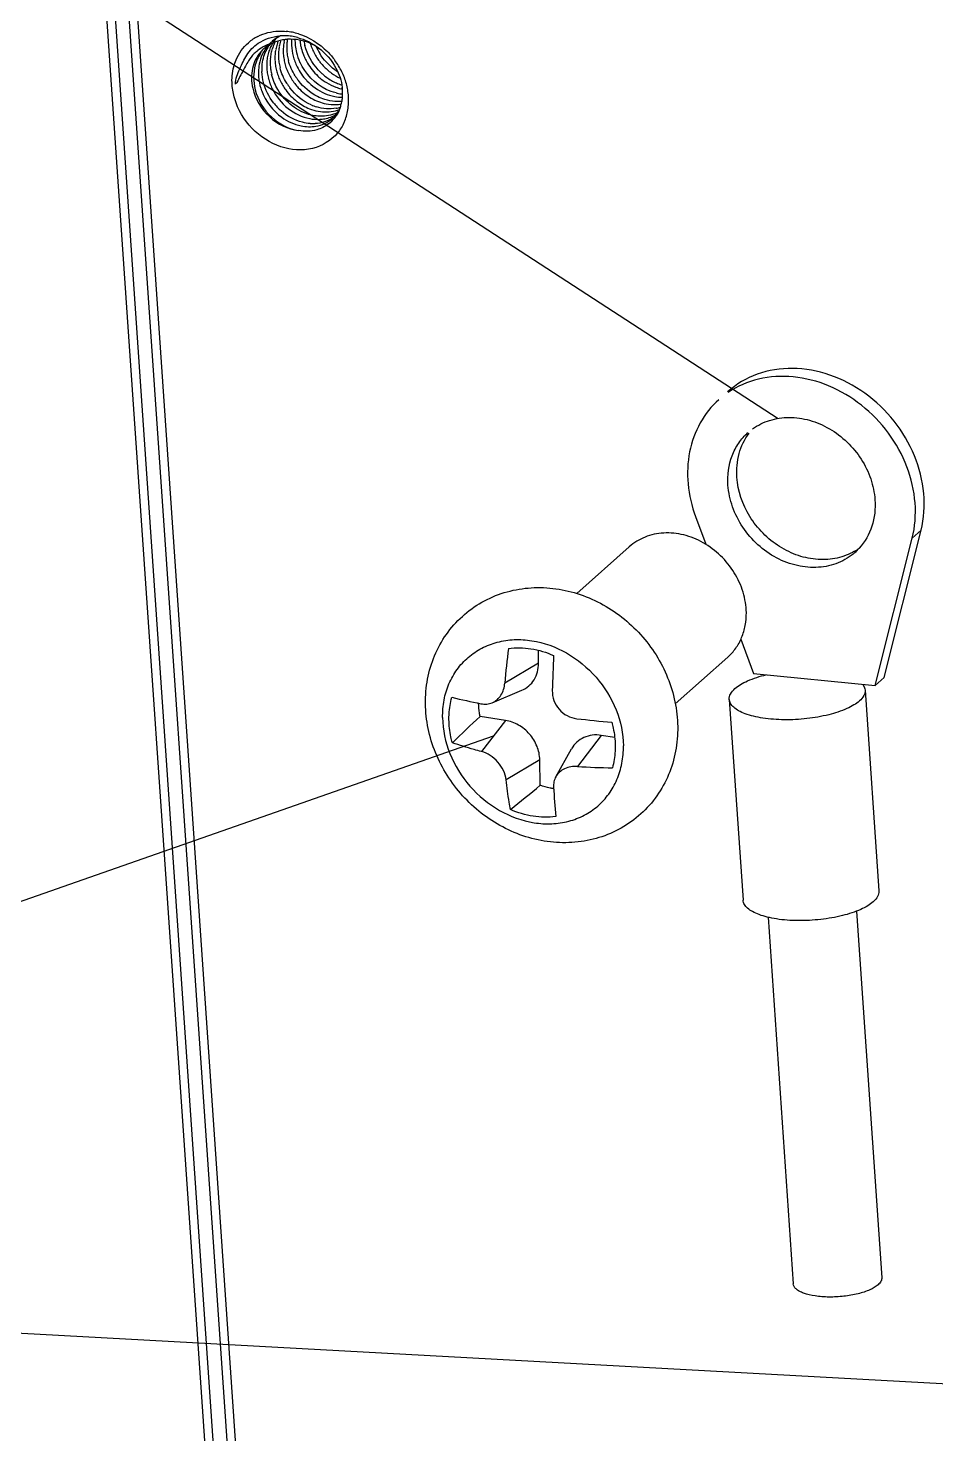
# Model space of a CAD drawing. Extents: x -425 to 6552, y -3049 to 3105.
# Drawn here: x -20 to -6.88, y -1717.34 to -1697.02 of the extents above; entities that cross this region are included whole.
import ezdxf

# ---------------------------------------------------------------- set-up
doc = ezdxf.new("R2010")
doc.units = 0
doc.layers.get('0').update_dxf_attribs({"linetype": 'CONTINUOUS'})
doc.layers.add('DIM', color=1, linetype='CONTINUOUS')

msp = doc.modelspace()

# ---------------------------------------------------------------- linework, layer by layer
at = {"color": 7, "linetype": 'CONTINUOUS'}
for p, q in [((-19.253, -1691.23), (-17.067, -1723.039)), ((-19.125, -1691.291), (-16.95, -1722.936)), ((-18.898, -1691.688), (-16.76, -1722.799)), ((-18.77, -1691.749), (-16.641, -1722.734)), ((-10.356, -1704.085), (-10.208, -1704.484)), ((-7.76, -1706.526), (-7.225, -1704.395)), ((-7.632, -1706.412), (-7.097, -1704.281)), ((-7.097, -1704.281), (-7.225, -1704.395)), ((-12.07, -1705.196), (-11.313, -1704.521)), ((-12.625, -1706.204), (-12.627, -1706.017)), ((-9.701, -1705.858), (-9.519, -1706.352)), ((-12.625, -1706.204), (-13.112, -1706.491)), ((-10.648, -1706.792), (-9.891, -1706.117)), ((-9.519, -1706.352), (-7.76, -1706.526)), ((-7.632, -1706.412), (-7.76, -1706.526)), ((-13.294, -1706.774), (-12.867, -1706.594)), ((-7.906, -1706.592), (-7.707, -1709.495)), ((-9.868, -1706.727), (-9.669, -1709.629)), ((-13.103, -1707.029), (-13.468, -1706.972)), ((-13.103, -1707.029), (-13.448, -1707.48)), ((-11.717, -1707.246), (-12.062, -1707.696)), ((-11.524, -1707.276), (-11.717, -1707.246)), ((-12.374, -1707.844), (-12.146, -1707.44)), ((-12.607, -1707.599), (-13.093, -1707.887)), ((-12.602, -1707.968), (-12.607, -1707.599)), ((-9.309, -1709.875), (-8.945, -1715.172)), ((-8.029, -1709.787), (-7.665, -1715.084))]:
    msp.add_line(p, q, dxfattribs=at)
for centre, radius, start, end in [((-16.355, -1697.933), 0.866, 78.4271, 84.3042), ((-16.365, -1697.982), 0.916, 72.7198, 78.4309), ((-16.381, -1697.736), 0.663, 116.928, 130.9618), ((-16.278, -1697.868), 0.657, 116.733, 127.9619), ((-16.284, -1697.855), 0.643, 105.4918, 116.7946), ((-16.252, -1697.709), 0.515, 113.2574, 128.3947), ((-16.045, -1697.6), 0.573, 146.8785, 154.2516), ((-16.114, -1697.632), 0.55, 131.7046, 140.378), ((-16.056, -1697.593), 0.56, 143.5513, 146.8592), ((-15.96, -1697.546), 0.59, 154.2582, 161.5532), ((-15.974, -1697.539), 0.574, 148.5041, 154.2462), ((-16.113, -1697.633), 0.551, 127.8539, 131.7009), ((-15.907, -1697.502), 0.592, 154.8644, 162.0645), ((-15.988, -1697.531), 0.558, 140.2764, 148.5087), ((-16.113, -1697.634), 0.552, 125.3567, 127.8538), ((-15.919, -1697.496), 0.58, 152.1455, 154.8454), ((-16.111, -1697.637), 0.555, 115.4281, 125.3372), ((-15.809, -1697.449), 0.623, 162.0935, 169.0448), ((-15.996, -1697.524), 0.548, 135.2561, 140.2459), ((-15.836, -1697.441), 0.595, 157.0382, 162.0576), ((-15.721, -1697.412), 0.661, 169.2051, 175.7891), ((-15.758, -1697.404), 0.624, 162.3356, 169.2123), ((-16.304, -1697.853), 0.719, 87.9773, 94.7646), ((-16.21, -1697.812), 0.627, 93.6019, 100.2101), ((-15.633, -1697.352), 0.68, 175.7686, 178.3869), ((-15.652, -1697.35), 0.661, 169.2051, 175.7891), ((-15.678, -1697.345), 0.635, 165.9037, 169.1842), ((-16.306, -1697.899), 0.765, 81.496, 87.9838), ((-15.577, -1697.307), 0.686, 175.8097, 182.2277), ((-15.6, -1697.305), 0.662, 169.6518, 175.8144), ((-15.504, -1697.245), 0.689, 178.3904, 182.2202), ((-15.515, -1697.245), 0.679, 174.9645, 178.3907), ((-16.31, -1697.931), 0.798, 75.1968, 81.5024), ((-15.453, -1697.2), 0.69, 179.0479, 182.219), ((-15.426, -1697.199), 0.717, 182.2302, 186.1877), ((-15.393, -1697.195), 0.75, 186.2098, 193.8709), ((-15.348, -1697.137), 0.726, 184.9771, 186.1766), ((-15.333, -1697.135), 0.741, 186.1853, 190.0476), ((-15.316, -1697.132), 0.759, 190.0452, 193.8505), ((-15.257, -1697.085), 0.767, 189.6598, 194.3458), ((-15.167, -1697.018), 0.789, 196.9202, 200.1865), ((-15.15, -1697.011), 0.807, 200.2062, 205.9855), ((-15.082, -1696.958), 0.826, 203.6325, 211.5325), ((-16.319, -1697.815), 0.59, 127.9724, 134.3204), ((-16.168, -1697.704), 0.568, 145.6487, 153.2913), ((-16.259, -1697.7), 0.504, 131.6557, 138.7056), ((-16.257, -1697.703), 0.508, 130.1529, 131.6613), ((-16.256, -1697.704), 0.509, 128.4362, 130.1528), ((-15.892, -1697.563), 0.66, 168.666, 175.4963), ((-15.93, -1697.555), 0.621, 161.5843, 168.6734), ((-15.816, -1697.52), 0.685, 175.693, 182.2277), ((-15.841, -1697.518), 0.661, 169.0376, 175.7008), ((-15.878, -1697.511), 0.623, 162.0935, 169.0448), ((-15.744, -1697.458), 0.689, 178.3834, 182.2201), ((-15.753, -1697.458), 0.68, 175.68, 178.3819), ((-15.713, -1697.457), 0.72, 182.2547, 188.2593), ((-15.772, -1697.457), 0.661, 169.0376, 175.7008), ((-15.696, -1697.413), 0.686, 175.7815, 182.2276), ((-15.662, -1697.412), 0.72, 182.2573, 188.4862), ((-15.624, -1697.352), 0.689, 178.3886, 182.2202), ((-15.593, -1697.35), 0.72, 182.2573, 188.4862), ((-15.549, -1697.344), 0.764, 188.4744, 194.4348), ((-15.542, -1697.305), 0.721, 182.2591, 188.5969), ((-15.498, -1697.299), 0.765, 188.5842, 194.6207), ((-15.407, -1697.231), 0.788, 194.609, 200.5254), ((-15.348, -1697.183), 0.797, 193.9136, 204.9361), ((-15.287, -1697.124), 0.789, 193.8811, 201.2843), ((-15.267, -1697.117), 0.81, 201.2591, 204.8954), ((-15.256, -1697.112), 0.821, 204.9165, 210.6386), ((-15.126, -1696.999), 0.834, 205.9937, 217.2848), ((-15.125, -1696.999), 0.835, 217.2893, 228.4569), ((-16.425, -1698.121), 1.066, 25.9431, 36.2278), ((-16.004, -1697.671), 0.667, 169.31, 178.4261), ((-15.983, -1697.672), 0.689, 178.3917, 182.2202), ((-15.952, -1697.67), 0.72, 182.257, 188.4646), ((-15.937, -1697.627), 0.685, 175.4879, 182.2278), ((-15.873, -1697.565), 0.679, 175.4747, 178.3705), ((-15.864, -1697.565), 0.688, 178.3715, 182.2198), ((-15.832, -1697.563), 0.72, 182.2576, 188.5059), ((-15.788, -1697.557), 0.764, 188.494, 194.4784), ((-15.782, -1697.518), 0.72, 182.2547, 188.2593), ((-15.74, -1697.512), 0.762, 188.2485, 194.001), ((-15.671, -1697.451), 0.762, 188.2485, 194.001), ((-15.648, -1697.445), 0.786, 193.9908, 199.6473), ((-15.63, -1697.439), 0.805, 199.6595, 205.2452), ((-15.619, -1697.405), 0.764, 188.4744, 194.4348), ((-15.528, -1697.338), 0.787, 194.4238, 200.2865), ((-15.508, -1697.331), 0.807, 200.3019, 206.0789), ((-15.488, -1697.321), 0.83, 206.072, 211.7268), ((-15.388, -1697.224), 0.808, 200.5411, 206.345), ((-15.362, -1697.21), 0.838, 206.3878, 223.2091), ((-15.197, -1697.063), 0.831, 222.8791, 228.4711), ((-15.214, -1697.083), 0.805, 228.4619, 234.2277), ((-15.145, -1697.021), 0.805, 228.4619, 234.2277), ((-15.167, -1697.053), 0.766, 234.2036, 245.0418), ((-15.108, -1696.994), 0.782, 233.8969, 237.6352), ((-16.372, -1698.095), 1.007, 15.3691, 25.95), ((-15.896, -1697.661), 0.777, 188.5024, 200.2773), ((-15.766, -1697.551), 0.787, 194.4673, 200.3598), ((-15.747, -1697.544), 0.808, 200.3755, 206.192), ((-15.607, -1697.428), 0.83, 205.2573, 216.1716), ((-15.553, -1697.38), 0.835, 211.7196, 217.3445), ((-15.482, -1697.317), 0.837, 211.7352, 222.9336), ((-15.433, -1697.273), 0.835, 211.9922, 217.6243), ((-15.268, -1697.131), 0.801, 227.1272, 238.2225), ((-15.231, -1697.106), 0.777, 234.2396, 240.2166), ((-15.245, -1697.132), 0.747, 240.2079, 246.3686), ((-15.322, -1697.242), 0.677, 250.1615, 256.4468), ((-15.264, -1697.174), 0.701, 246.3594, 252.803), ((-15.33, -1697.272), 0.645, 256.4868, 258.4642), ((-16.153, -1697.969), 0.699, 2.7419, 7.1741), ((-16.324, -1698.081), 0.957, 9.8257, 15.3218), ((-15.792, -1697.594), 0.834, 217.545, 228.7548), ((-15.401, -1697.344), 0.635, 256.4639, 262.9523), ((-15.404, -1697.367), 0.611, 262.9792, 265.1898), ((-16.047, -1697.976), 0.592, 343.7652, 350.3826), ((-16.088, -1697.969), 0.634, 350.3771, 356.6623), ((-16.121, -1697.967), 0.666, 356.6564, 2.7352), ((-16.269, -1698.072), 0.901, 3.969, 9.8364), ((-16.182, -1698.07), 0.814, 350.3969, 357.1733), ((-16.22, -1698.068), 0.852, 357.1665, 3.9475), ((-15.621, -1697.491), 0.704, 246.0858, 252.3393), ((-15.963, -1698.013), 0.499, 307.4871, 322.2263), ((-15.909, -1697.982), 0.463, 311.695, 315.5877), ((-15.914, -1697.978), 0.469, 315.6558, 328.5728), ((-15.748, -1697.814), 0.482, 291.5327, 297.3538), ((-15.684, -1697.739), 0.497, 284.67, 291.5499), ((-15.574, -1697.588), 0.542, 272.7645, 280.1727), ((-15.639, -1697.677), 0.514, 280.1768, 287.8152), ((-16.017, -1697.985), 0.561, 338.757, 343.7323), ((-16.09, -1698.091), 0.72, 335.9757, 343.3668), ((-16.131, -1698.079), 0.762, 343.3955, 350.403), ((-15.884, -1697.828), 0.577, 265.987, 273.117), ((-15.813, -1697.803), 0.54, 273.142, 280.5673), ((-8.483, -1703.859), 0.84, 300.1194, 300.6396), ((-8.481, -1703.863), 0.836, 300.6376, 305.7995), ((-8.605, -1703.982), 0.83, 311.7214, 317.6875), ((-4.336, -1707.162), 8.801, 172.3428, 175.624), ((8.613, -1707.13), 21.045, 177.1717, 178.5516), ((-11.068, -1694.935), 12.092, 256.5659, 258.608), ((16.335, -1738.736), 43.557, 133.1763, 133.9032), ((-9.765, -1687.106), 20.032, 263.3899, 264.8425), ((-11.499, -1698.945), 8.769, 266.3187, 269.619), ((-40.974, -1673.862), 44.364, 309.0429, 309.7562), ((0.359, -1707.279), 12.786, 183.2026, 185.1185)]:
    msp.add_arc(centre, radius, start, end, dxfattribs=at)
for points, knots in [([(-16.681, -1697.144), (-16.588, -1697.097), (-16.446, -1697.063), (-16.305, -1697.068), (-16.269, -1697.071)], [0, 0, 0, 0, 0.741044, 1, 1, 1, 1]), ([(-17.028, -1697.582), (-17.019, -1697.548), (-16.976, -1697.418), (-16.893, -1697.302), (-16.816, -1697.235)], [0, 0, 0, 0, 0.25677, 1, 1, 1, 1]), ([(-15.805, -1697.308), (-15.838, -1697.287), (-15.974, -1697.212), (-16.134, -1697.179), (-16.249, -1697.186)], [0, 0, 0, 0, 0.258441, 1, 1, 1, 1]), ([(-16.093, -1697.108), (-15.937, -1697.156), (-15.741, -1697.279), (-15.598, -1697.446), (-15.565, -1697.491)], [0, 0, 0, 0, 0.744777, 1, 1, 1, 1]), ([(-17.004, -1697.834), (-17.005, -1697.757), (-16.942, -1697.613), (-16.879, -1697.479), (-16.841, -1697.416)], [0, 0, 0, 0, 0.510667, 1, 1, 1, 1]), ([(-16.813, -1697.495), (-16.846, -1697.548), (-16.904, -1697.661), (-16.965, -1697.772), (-16.992, -1697.831)], [0, 0, 0, 0, 0.488541, 1, 1, 1, 1]), ([(-16.638, -1697.368), (-16.697, -1697.434), (-16.781, -1697.608), (-16.775, -1697.799), (-16.754, -1697.892)], [0, 0, 0, 0, 0.482887, 1, 1, 1, 1]), ([(-16.676, -1697.449), (-16.693, -1697.483), (-16.75, -1697.631), (-16.747, -1697.799), (-16.718, -1697.914)], [0, 0, 0, 0, 0.243091, 1, 1, 1, 1]), ([(-16.754, -1697.892), (-16.72, -1698.047), (-16.549, -1698.336), (-16.246, -1698.487), (-16.092, -1698.505)], [0, 0, 0, 0, 0.505352, 1, 1, 1, 1]), ([(-16.472, -1697.901), (-16.418, -1698.01), (-16.265, -1698.202), (-16.042, -1698.311), (-15.928, -1698.332)], [0, 0, 0, 0, 0.512929, 1, 1, 1, 1]), ([(-15.711, -1698.056), (-15.748, -1698.045), (-15.895, -1697.985), (-16.021, -1697.878), (-16.094, -1697.783)], [0, 0, 0, 0, 0.243036, 1, 1, 1, 1]), ([(-15.529, -1698.54), (-15.619, -1698.649), (-15.891, -1698.814), (-16.372, -1698.773), (-16.79, -1698.499), (-16.967, -1698.203), (-17.014, -1698.044)], [0, 0, 0, 0, 0.226884, 0.470829, 0.734486, 1, 1, 1, 1]), ([(-16.718, -1697.914), (-16.68, -1698.063), (-16.519, -1698.334), (-16.236, -1698.483), (-16.092, -1698.505)], [0, 0, 0, 0, 0.51191, 1, 1, 1, 1]), ([(-15.925, -1698.403), (-15.961, -1698.401), (-16.113, -1698.376), (-16.255, -1698.298), (-16.342, -1698.221)], [0, 0, 0, 0, 0.240131, 1, 1, 1, 1]), ([(-15.813, -1698.296), (-15.845, -1698.294), (-15.978, -1698.272), (-16.102, -1698.209), (-16.183, -1698.147)], [0, 0, 0, 0, 0.240857, 1, 1, 1, 1]), ([(-7.097, -1704.281), (-7.054, -1704.109), (-7.03, -1703.737), (-7.17, -1703.188), (-7.467, -1702.686), (-7.891, -1702.281), (-8.4, -1702.014), (-8.944, -1701.913), (-9.468, -1701.994), (-9.768, -1702.17), (-9.892, -1702.281)], [0, 0, 0, 0, 0.121383, 0.249295, 0.381678, 0.514886, 0.644992, 0.769142, 0.886736, 1, 1, 1, 1]), ([(-7.225, -1704.395), (-7.184, -1704.23), (-7.158, -1703.876), (-7.281, -1703.35), (-7.551, -1702.862), (-7.941, -1702.458), (-8.416, -1702.174), (-8.933, -1702.039), (-9.445, -1702.067), (-9.753, -1702.2), (-9.885, -1702.29)], [0, 0, 0, 0, 0.120704, 0.24767, 0.379147, 0.511902, 0.642303, 0.767457, 0.88625, 1, 1, 1, 1]), ([(-10.02, -1702.395), (-10.127, -1702.49), (-10.313, -1702.723), (-10.465, -1703.15), (-10.485, -1703.621), (-10.412, -1703.933), (-10.356, -1704.085)], [0, 0, 0, 0, 0.236135, 0.47925, 0.733702, 1, 1, 1, 1]), ([(-9.531, -1702.815), (-9.457, -1702.762), (-9.286, -1702.678), (-8.999, -1702.637), (-8.701, -1702.68), (-8.316, -1702.846), (-7.999, -1703.152), (-7.814, -1703.532), (-7.771, -1703.738), (-7.764, -1703.84)], [0, 0, 0, 0, 0.1131, 0.230211, 0.352863, 0.48083, 0.743083, 0.873695, 1, 1, 1, 1]), ([(-9.887, -1703.63), (-9.896, -1703.487), (-9.869, -1703.268), (-9.739, -1703.018), (-9.648, -1702.914), (-9.598, -1702.869)], [0, 0, 0, 0, 0.51202, 0.757997, 1, 1, 1, 1]), ([(-9.758, -1703.516), (-9.766, -1703.401), (-9.747, -1703.174), (-9.648, -1702.966), (-9.583, -1702.879)], [0, 0, 0, 0, 0.512414, 1, 1, 1, 1]), ([(-8.061, -1704.586), (-8.138, -1704.631), (-8.31, -1704.697), (-8.59, -1704.716), (-8.877, -1704.658), (-9.241, -1704.482), (-9.608, -1704.112), (-9.745, -1703.714), (-9.758, -1703.516)], [0, 0, 0, 0, 0.11372, 0.231844, 0.355387, 0.48382, 0.745827, 1, 1, 1, 1]), ([(-8.053, -1704.602), (-8.123, -1704.665), (-8.29, -1704.768), (-8.582, -1704.833), (-8.892, -1704.806), (-9.194, -1704.692), (-9.465, -1704.5), (-9.684, -1704.246), (-9.833, -1703.951), (-9.879, -1703.736), (-9.887, -1703.63)], [0, 0, 0, 0, 0.112683, 0.228812, 0.350493, 0.477888, 0.609387, 0.742235, 0.873319, 1, 1, 1, 1]), ([(-7.764, -1703.84), (-7.755, -1703.969), (-7.781, -1704.225), (-7.909, -1704.451), (-7.991, -1704.541)], [0, 0, 0, 0, 0.513263, 1, 1, 1, 1]), ([(-9.622, -1705.472), (-9.624, -1705.373), (-9.657, -1705.169), (-9.786, -1704.886), (-9.985, -1704.641), (-10.236, -1704.452), (-10.519, -1704.337), (-10.812, -1704.307), (-11.088, -1704.365), (-11.246, -1704.462), (-11.313, -1704.521)], [0, 0, 0, 0, 0.125711, 0.256287, 0.389119, 0.520957, 0.648829, 0.770915, 0.887258, 1, 1, 1, 1]), ([(-14.257, -1706.788), (-14.259, -1706.669), (-14.239, -1706.432), (-14.138, -1706.091), (-13.967, -1705.781), (-13.734, -1705.516), (-13.448, -1705.31), (-13.123, -1705.171), (-12.774, -1705.104), (-12.415, -1705.11), (-12.061, -1705.186), (-11.61, -1705.376), (-11.118, -1705.761), (-10.785, -1706.29), (-10.642, -1706.757), (-10.615, -1706.999), (-10.614, -1707.12)], [0, 0, 0, 0, 0.062121, 0.123632, 0.184721, 0.245594, 0.30646, 0.367528, 0.429005, 0.491077, 0.553867, 0.617383, 0.745467, 0.873597, 0.937157, 1, 1, 1, 1]), ([(-9.891, -1706.117), (-9.847, -1706.078), (-9.769, -1705.99), (-9.683, -1705.833), (-9.631, -1705.658), (-9.621, -1705.534), (-9.622, -1705.472)], [0, 0, 0, 0, 0.242231, 0.487937, 0.739935, 1, 1, 1, 1]), ([(-14.01, -1706.989), (-14.011, -1706.904), (-13.998, -1706.737), (-13.927, -1706.499), (-13.808, -1706.288), (-13.646, -1706.111), (-13.447, -1705.977), (-13.22, -1705.89), (-12.973, -1705.854), (-12.627, -1705.875), (-12.198, -1706.032), (-11.77, -1706.387), (-11.478, -1706.859), (-11.4, -1707.221), (-11.398, -1707.397)], [0, 0, 0, 0, 0.061562, 0.121184, 0.17931, 0.236642, 0.294036, 0.352336, 0.412215, 0.474064, 0.603125, 0.737395, 0.871459, 1, 1, 1, 1]), ([(-13.059, -1705.99), (-12.951, -1705.976), (-12.726, -1705.981), (-12.51, -1706.046), (-12.406, -1706.092)], [0, 0, 0, 0, 0.488692, 1, 1, 1, 1]), ([(-12.867, -1706.594), (-12.83, -1706.579), (-12.761, -1706.536), (-12.682, -1706.444), (-12.634, -1706.329), (-12.624, -1706.246), (-12.625, -1706.204)], [0, 0, 0, 0, 0.244818, 0.489164, 0.739399, 1, 1, 1, 1]), ([(-9.786, -1706.57), (-9.762, -1706.549), (-9.703, -1706.507), (-9.555, -1706.432), (-9.428, -1706.392), (-9.337, -1706.37)], [0, 0, 0, 0, 0.19914, 0.434611, 1, 1, 1, 1]), ([(-13.294, -1706.774), (-13.269, -1706.763), (-13.22, -1706.733), (-13.143, -1706.642), (-13.116, -1706.552), (-13.112, -1706.491)], [0, 0, 0, 0, 0.235891, 0.479853, 1, 1, 1, 1]), ([(-12.425, -1706.598), (-12.427, -1706.647), (-12.41, -1706.746), (-12.333, -1706.875), (-12.216, -1706.969), (-12.12, -1706.999), (-12.071, -1707.005)], [0, 0, 0, 0, 0.247774, 0.499523, 0.751533, 1, 1, 1, 1]), ([(-9.868, -1706.727), (-9.87, -1706.7), (-9.853, -1706.638), (-9.811, -1706.593), (-9.786, -1706.57)], [0, 0, 0, 0, 0.444332, 1, 1, 1, 1]), ([(-7.906, -1706.592), (-7.904, -1706.619), (-7.921, -1706.681), (-7.963, -1706.726), (-7.988, -1706.749)], [0, 0, 0, 0, 0.444325, 1, 1, 1, 1]), ([(-7.941, -1706.508), (-7.936, -1706.514), (-7.919, -1706.539), (-7.908, -1706.57), (-7.906, -1706.592)], [0, 0, 0, 0, 0.270127, 1, 1, 1, 1]), ([(-10.614, -1707.12), (-10.612, -1707.238), (-10.632, -1707.476), (-10.733, -1707.817), (-10.904, -1708.127), (-11.137, -1708.391), (-11.423, -1708.597), (-11.748, -1708.736), (-12.098, -1708.803), (-12.456, -1708.797), (-12.811, -1708.721), (-13.261, -1708.532), (-13.753, -1708.146), (-14.086, -1707.618), (-14.229, -1707.15), (-14.256, -1706.908), (-14.257, -1706.788)], [0, 0, 0, 0, 0.062121, 0.123632, 0.184721, 0.245594, 0.30646, 0.367528, 0.429005, 0.491077, 0.553867, 0.617383, 0.745467, 0.873597, 0.937157, 1, 1, 1, 1]), ([(-13.918, -1707.017), (-13.919, -1706.99), (-13.916, -1706.882), (-13.899, -1706.774), (-13.877, -1706.696)], [0, 0, 0, 0, 0.254665, 1, 1, 1, 1]), ([(-13.468, -1706.972), (-13.472, -1706.956), (-13.483, -1706.893), (-13.489, -1706.83), (-13.49, -1706.782)], [0, 0, 0, 0, 0.252611, 1, 1, 1, 1]), ([(-13.457, -1706.788), (-13.429, -1706.794), (-13.374, -1706.798), (-13.319, -1706.784), (-13.294, -1706.774)], [0, 0, 0, 0, 0.505587, 1, 1, 1, 1]), ([(-7.988, -1706.749), (-8.012, -1706.77), (-8.071, -1706.812), (-8.217, -1706.886), (-8.444, -1706.958), (-8.749, -1707.011), (-9.069, -1707.027), (-9.329, -1707.009), (-9.515, -1706.973), (-9.632, -1706.939), (-9.729, -1706.896), (-9.803, -1706.847), (-9.852, -1706.791), (-9.867, -1706.747), (-9.868, -1706.727)], [0, 0, 0, 0, 0.048023, 0.104742, 0.24085, 0.397582, 0.559971, 0.712115, 0.779835, 0.840004, 0.891681, 0.934629, 0.969783, 1, 1, 1, 1]), ([(-14.01, -1706.989), (-14.008, -1707.166), (-13.931, -1707.528), (-13.638, -1707.999), (-13.211, -1708.354), (-12.781, -1708.511), (-12.435, -1708.532), (-12.188, -1708.496), (-11.961, -1708.409), (-11.762, -1708.275), (-11.601, -1708.098), (-11.482, -1707.887), (-11.411, -1707.649), (-11.397, -1707.482), (-11.398, -1707.397)], [0, 0, 0, 0, 0.128541, 0.262605, 0.396875, 0.525936, 0.587785, 0.647664, 0.705964, 0.763358, 0.82069, 0.878816, 0.938438, 1, 1, 1, 1]), ([(-13.869, -1707.353), (-13.877, -1707.325), (-13.904, -1707.215), (-13.917, -1707.102), (-13.918, -1707.017)], [0, 0, 0, 0, 0.254197, 1, 1, 1, 1]), ([(-12.607, -1707.599), (-12.607, -1707.533), (-12.629, -1707.432), (-12.69, -1707.311), (-12.773, -1707.198), (-12.906, -1707.088), (-13.037, -1707.04), (-13.103, -1707.029)], [0, 0, 0, 0, 0.244186, 0.371234, 0.499762, 0.754828, 1, 1, 1, 1]), ([(-11.717, -1707.246), (-11.76, -1707.239), (-11.847, -1707.237), (-11.97, -1707.27), (-12.075, -1707.339), (-12.126, -1707.404), (-12.146, -1707.44)], [0, 0, 0, 0, 0.261223, 0.511605, 0.75565, 1, 1, 1, 1]), ([(-11.566, -1707.057), (-11.558, -1707.085), (-11.531, -1707.195), (-11.518, -1707.308), (-11.517, -1707.393)], [0, 0, 0, 0, 0.254197, 1, 1, 1, 1]), ([(-13.448, -1707.48), (-13.484, -1707.47), (-13.625, -1707.432), (-13.766, -1707.389), (-13.869, -1707.353)], [0, 0, 0, 0, 0.254767, 1, 1, 1, 1]), ([(-11.517, -1707.393), (-11.516, -1707.42), (-11.518, -1707.528), (-11.536, -1707.636), (-11.557, -1707.714)], [0, 0, 0, 0, 0.254665, 1, 1, 1, 1]), ([(-13.093, -1707.887), (-13.099, -1707.841), (-13.127, -1707.749), (-13.206, -1707.628), (-13.316, -1707.532), (-13.403, -1707.491), (-13.448, -1707.48)], [0, 0, 0, 0, 0.240321, 0.498992, 0.758212, 1, 1, 1, 1]), ([(-12.374, -1707.844), (-12.386, -1707.866), (-12.405, -1707.915), (-12.409, -1707.968), (-12.407, -1707.994)], [0, 0, 0, 0, 0.494911, 1, 1, 1, 1]), ([(-12.062, -1707.696), (-12.125, -1707.692), (-12.221, -1707.707), (-12.323, -1707.773), (-12.36, -1707.819), (-12.374, -1707.844)], [0, 0, 0, 0, 0.521266, 0.76491, 1, 1, 1, 1]), ([(-13.029, -1708.318), (-13.035, -1708.283), (-13.061, -1708.14), (-13.081, -1707.996), (-13.093, -1707.887)], [0, 0, 0, 0, 0.245025, 1, 1, 1, 1]), ([(-12.406, -1708.018), (-12.422, -1708.015), (-12.489, -1708.003), (-12.554, -1707.984), (-12.602, -1707.968)], [0, 0, 0, 0, 0.247401, 1, 1, 1, 1]), ([(-12.376, -1708.42), (-12.484, -1708.434), (-12.709, -1708.429), (-12.925, -1708.364), (-13.029, -1708.318)], [0, 0, 0, 0, 0.488692, 1, 1, 1, 1]), ([(-7.788, -1709.651), (-7.813, -1709.673), (-7.871, -1709.714), (-8.017, -1709.788), (-8.244, -1709.861), (-8.549, -1709.913), (-8.869, -1709.93), (-9.129, -1709.912), (-9.316, -1709.876), (-9.433, -1709.841), (-9.529, -1709.799), (-9.603, -1709.75), (-9.653, -1709.694), (-9.667, -1709.65), (-9.669, -1709.629)], [0, 0, 0, 0, 0.048023, 0.104742, 0.24085, 0.397582, 0.559971, 0.712115, 0.779835, 0.840004, 0.891681, 0.934629, 0.969783, 1, 1, 1, 1]), ([(-7.707, -1709.495), (-7.705, -1709.521), (-7.722, -1709.583), (-7.763, -1709.629), (-7.788, -1709.651)], [0, 0, 0, 0, 0.444332, 1, 1, 1, 1]), ([(-7.719, -1715.186), (-7.753, -1715.217), (-7.848, -1715.269), (-8.016, -1715.323), (-8.215, -1715.357), (-8.424, -1715.368), (-8.619, -1715.354), (-8.764, -1715.322), (-8.854, -1715.283), (-8.902, -1715.25), (-8.935, -1715.214), (-8.944, -1715.185), (-8.945, -1715.172)], [0, 0, 0, 0, 0.104504, 0.240669, 0.39747, 0.559932, 0.712145, 0.839932, 0.891632, 0.934599, 0.969769, 1, 1, 1, 1]), ([(-7.665, -1715.084), (-7.664, -1715.102), (-7.675, -1715.142), (-7.702, -1715.172), (-7.719, -1715.186)], [0, 0, 0, 0, 0.444346, 1, 1, 1, 1])]:
    msp.add_open_spline(points, degree=3, knots=knots, dxfattribs=at)
for points in [[(-16.841, -1697.416), (-16.799, -1697.347), (-16.74, -1697.287), (-16.673, -1697.242)], [(-16.673, -1697.242), (-16.582, -1697.182), (-16.472, -1697.146), (-16.364, -1697.136)], [(-16.538, -1697.282), (-16.569, -1697.319), (-16.595, -1697.361), (-16.615, -1697.405)], [(-16.321, -1697.194), (-16.367, -1697.203), (-16.413, -1697.217), (-16.456, -1697.236)], [(-16.193, -1697.272), (-16.191, -1697.325), (-16.183, -1697.379), (-16.169, -1697.43)], [(-16.107, -1697.16), (-15.998, -1697.189), (-15.894, -1697.241), (-15.805, -1697.308)], [(-15.806, -1697.629), (-15.897, -1697.53), (-15.967, -1697.405), (-16, -1697.275)], [(-16.732, -1697.393), (-16.763, -1697.424), (-16.79, -1697.458), (-16.813, -1697.495)], [(-16.615, -1697.405), (-16.636, -1697.45), (-16.651, -1697.498), (-16.66, -1697.547)], [(-16.619, -1697.573), (-16.613, -1697.497), (-16.594, -1697.42), (-16.56, -1697.351)], [(-16.141, -1697.716), (-16.184, -1697.647), (-16.218, -1697.571), (-16.238, -1697.492)], [(-15.805, -1697.308), (-15.701, -1697.386), (-15.612, -1697.488), (-15.551, -1697.602)], [(-15.569, -1697.626), (-15.655, -1697.563), (-15.73, -1697.481), (-15.786, -1697.39)], [(-17.051, -1697.843), (-17.057, -1697.756), (-17.05, -1697.667), (-17.028, -1697.582)], [(-16.598, -1697.81), (-16.611, -1697.759), (-16.619, -1697.706), (-16.621, -1697.653)], [(-16.39, -1697.913), (-16.43, -1697.846), (-16.461, -1697.773), (-16.48, -1697.697)], [(-16.263, -1697.819), (-16.306, -1697.75), (-16.338, -1697.674), (-16.359, -1697.596)], [(-15.691, -1697.91), (-15.854, -1697.831), (-15.994, -1697.684), (-16.07, -1697.519)], [(-15.963, -1697.53), (-15.922, -1697.599), (-15.871, -1697.663), (-15.812, -1697.718)], [(-15.551, -1697.602), (-15.504, -1697.688), (-15.472, -1697.784), (-15.46, -1697.882)], [(-17.014, -1698.044), (-17.033, -1697.979), (-17.046, -1697.911), (-17.051, -1697.843)], [(-16.454, -1698.102), (-16.52, -1698.016), (-16.57, -1697.915), (-16.598, -1697.81)], [(-15.907, -1698.134), (-16.028, -1698.081), (-16.136, -1697.992), (-16.216, -1697.887)], [(-16.095, -1697.887), (-16.04, -1697.946), (-15.977, -1697.997), (-15.907, -1698.037)], [(-15.972, -1697.784), (-15.9, -1697.861), (-15.811, -1697.926), (-15.714, -1697.968)], [(-15.549, -1697.961), (-15.598, -1697.949), (-15.646, -1697.932), (-15.691, -1697.91)], [(-15.689, -1697.811), (-15.646, -1697.838), (-15.599, -1697.861), (-15.551, -1697.878)], [(-16.624, -1697.93), (-16.569, -1698.081), (-16.464, -1698.219), (-16.334, -1698.313)], [(-16.183, -1698.147), (-16.266, -1698.084), (-16.337, -1698.003), (-16.39, -1697.913)], [(-16.277, -1697.918), (-16.231, -1697.981), (-16.176, -1698.038), (-16.114, -1698.086)], [(-16.114, -1698.086), (-16.059, -1698.128), (-15.998, -1698.163), (-15.934, -1698.189)], [(-15.907, -1698.037), (-15.841, -1698.075), (-15.768, -1698.104), (-15.693, -1698.118)], [(-15.714, -1697.968), (-15.668, -1697.988), (-15.619, -1698.003), (-15.569, -1698.013)], [(-15.565, -1698.084), (-15.614, -1698.08), (-15.664, -1698.071), (-15.711, -1698.056)], [(-15.569, -1698.013), (-15.532, -1698.02), (-15.495, -1698.023), (-15.457, -1698.023)], [(-15.455, -1698.081), (-15.491, -1698.085), (-15.528, -1698.086), (-15.565, -1698.084)], [(-16.334, -1698.313), (-16.252, -1698.373), (-16.155, -1698.417), (-16.056, -1698.437)], [(-15.934, -1698.189), (-15.893, -1698.205), (-15.851, -1698.218), (-15.807, -1698.226)], [(-15.689, -1698.19), (-15.739, -1698.186), (-15.788, -1698.176), (-15.835, -1698.161)], [(-15.687, -1698.293), (-15.729, -1698.299), (-15.771, -1698.3), (-15.813, -1698.296)], [(-15.807, -1698.226), (-15.766, -1698.234), (-15.723, -1698.238), (-15.68, -1698.236)], [(-15.714, -1698.334), (-15.655, -1698.323), (-15.597, -1698.301), (-15.545, -1698.269)], [(-15.693, -1698.118), (-15.646, -1698.128), (-15.597, -1698.132), (-15.548, -1698.129)], [(-15.548, -1698.183), (-15.594, -1698.191), (-15.642, -1698.194), (-15.689, -1698.19)], [(-15.571, -1698.263), (-15.608, -1698.277), (-15.648, -1698.287), (-15.687, -1698.293)], [(-15.68, -1698.236), (-15.639, -1698.235), (-15.598, -1698.23), (-15.559, -1698.219)], [(-15.494, -1698.188), (-15.512, -1698.235), (-15.537, -1698.279), (-15.568, -1698.319)], [(-15.828, -1698.494), (-15.913, -1698.518), (-16.005, -1698.521), (-16.092, -1698.505)], [(-16.056, -1698.437), (-15.985, -1698.452), (-15.911, -1698.454), (-15.84, -1698.442)], [(-15.928, -1698.332), (-15.881, -1698.341), (-15.832, -1698.345), (-15.784, -1698.342)], [(-15.717, -1698.379), (-15.761, -1698.393), (-15.807, -1698.401), (-15.853, -1698.404)], [(-15.84, -1698.442), (-15.753, -1698.427), (-15.667, -1698.387), (-15.601, -1698.328)], [(-15.659, -1698.409), (-15.709, -1698.448), (-15.767, -1698.477), (-15.828, -1698.494)], [(-15.597, -1698.32), (-15.634, -1698.345), (-15.675, -1698.365), (-15.717, -1698.379)], [(-15.433, -1698.384), (-15.457, -1698.44), (-15.49, -1698.492), (-15.529, -1698.54)]]:
    msp.add_open_spline(points, degree=3, dxfattribs=at)
at = {"layer": 'DIM', "color": 1, "linetype": 'CONTINUOUS'}
for p, q in [((-28.267, -1690.233), (-9.163, -1702.664)), ((-35.785, -1715.132), (-13.275, -1707.255)), ((-35.536, -1715.045), (-5.197, -1716.701))]:
    msp.add_line(p, q, dxfattribs=at)

doc.saveas('drawing.dxf')
